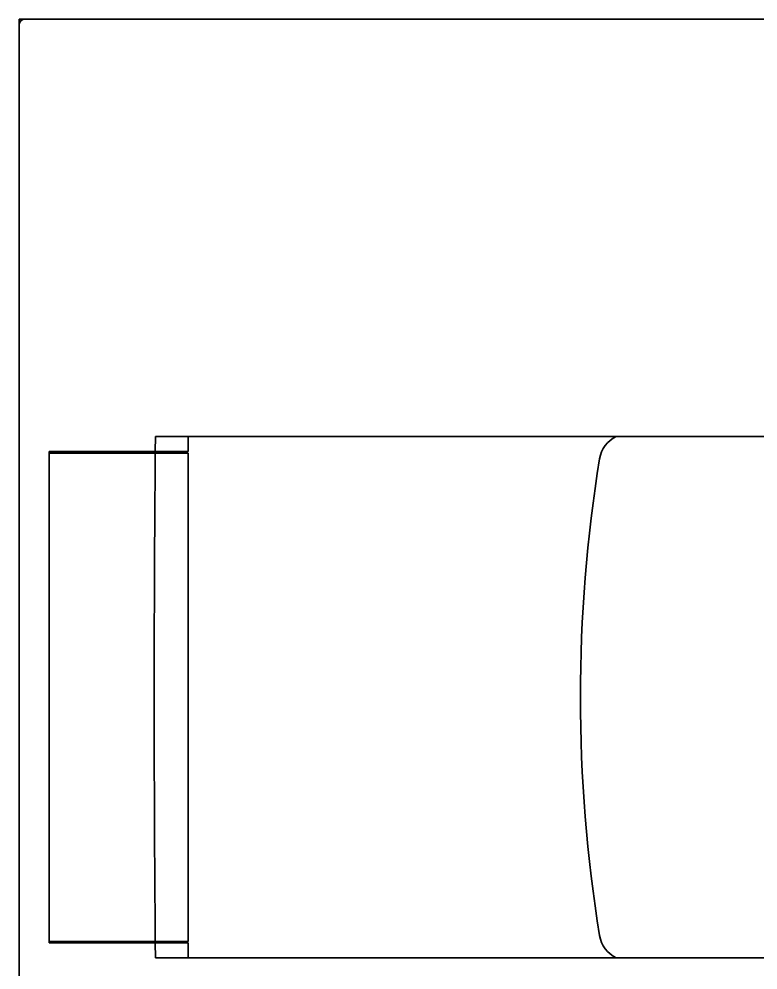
# Model space of a CAD drawing. Header units: millimetres. Extents: x 0 to 840, y -1485 to 297.
# Drawn here: x 71.698 to 74.148, y -1354.535 to -1351.38 of the extents above; entities that cross this region are included whole.
import ezdxf

# ---------------------------------------------------------------- set-up
doc = ezdxf.new("R2010")
doc.units = ezdxf.units.MM

# ---------------------------------------------------------------- blocks, each defined once
blk = doc.blocks.new('XT2_3P ABB')
at = {"color": 7, "lineweight": 35}
for p, q in [((-2.25, 8.08), (-2.25, 4.02)), ((-0.865, 4.4521), (-0.865, 7.6649)), ((0.865, 4.4521), (0.865, 7.6649)), ((-2.1603, 4), (2.1603, 4))]:
    blk.add_line(p, q, dxfattribs=at)
at = {"color": 7, "lineweight": 35, "ltscale": 0.0125}
for p, q in [((-0.865, 4.5611), (-0.815, 4.5611)), ((0.815, 4.5611), (0.865, 4.5611)), ((-0.865, 4.4521), (-0.815, 4.4517)), ((0.815, 4.4517), (0.865, 4.4521))]:
    blk.add_line(p, q, dxfattribs=at)
at = {"color": 7, "lineweight": 35, "ltscale": 0.027351}
for p, q in [((-0.815, 4.5611), (-0.815, 4.4517)), ((0.815, 4.5611), (0.815, 4.4517))]:
    blk.add_line(p, q, dxfattribs=at)
at = {"color": 7, "lineweight": 35, "ltscale": 0.405}
for p, q in [((0.81, 4.5611), (-0.81, 4.5611)), ((0.81, 4.1), (-0.81, 4.1))]:
    blk.add_line(p, q, dxfattribs=at)
at = {"color": 7, "lineweight": 35, "ltscale": 0.027362}
for p, q in [((-0.81, 4.5611), (-0.81, 4.4517)), ((0.81, 4.5611), (0.81, 4.4517))]:
    blk.add_line(p, q, dxfattribs=at)
at = {"color": 7, "lineweight": 35, "ltscale": 0.00125}
for p, q in [((-0.815, 4.4946), (-0.81, 4.4946)), ((-0.81, 4.4921), (-0.815, 4.4921)), ((0.81, 4.4946), (0.815, 4.4946)), ((0.81, 4.4921), (0.815, 4.4921)), ((-0.81, 4.39), (-0.815, 4.39)), ((0.81, 4.39), (0.815, 4.39)), ((-0.81, 4.1), (-0.815, 4.1)), ((0.81, 4.1), (0.815, 4.1))]:
    blk.add_line(p, q, dxfattribs=at)
at = {"color": 7, "lineweight": 35, "ltscale": 0.087926}
for p, q in [((-0.815, 4.1), (-0.815, 4.4517)), ((0.815, 4.1), (0.815, 4.4517))]:
    blk.add_line(p, q, dxfattribs=at)
at = {"color": 7, "lineweight": 35, "ltscale": 0.087915}
for p, q in [((-0.81, 4.1), (-0.81, 4.4517)), ((0.81, 4.1), (0.81, 4.4517))]:
    blk.add_line(p, q, dxfattribs=at)
at = {"color": 7, "lineweight": 35, "ltscale": 0.4075}
blk.add_line((0.815, 4.1), (-0.815, 4.1), dxfattribs=at)
at = {"color": 7, "lineweight": 35, "ltscale": 0.004979}
blk.add_line((-2.25, 4), (-2.25, 4.0199), dxfattribs=at)
blk.add_line((-2.25, 4), (-2.25, 4.0199), dxfattribs=at)
at = {"color": 7, "lineweight": 35, "ltscale": 0.004978}
blk.add_line((-2.2301, 4), (-2.25, 4), dxfattribs=at)
blk.add_line((-2.2301, 4), (-2.25, 4), dxfattribs=at)
at = {"color": 7, "lineweight": 35, "ltscale": 0.017437}
blk.add_line((-2.23, 4), (-2.1603, 4), dxfattribs=at)
at = {"color": 7, "lineweight": 35}
for centre, radius, start, end in [((-0.7746, 6.0236), 0.1002, 205.5604, 260.6813), ((0.7746, 6.0236), 0.1002, 279.3187, 334.4386), ((0, 10.8039), 4.9427, 260.7934, 279.2066), ((0, 100.0953), 95.6471, 269.514777, 270.485223), ((-2.23, 4.02), 0.02, 180, 270)]:
    blk.add_arc(centre, radius, start, end, dxfattribs=at)

msp = doc.modelspace()

# ---------------------------------------------------------------- block references
at = {"rotation": 270}
msp.add_blockref('XT2_3P ABB', (67.6981, -1353.6295), dxfattribs=at)

doc.saveas('drawing.dxf')
